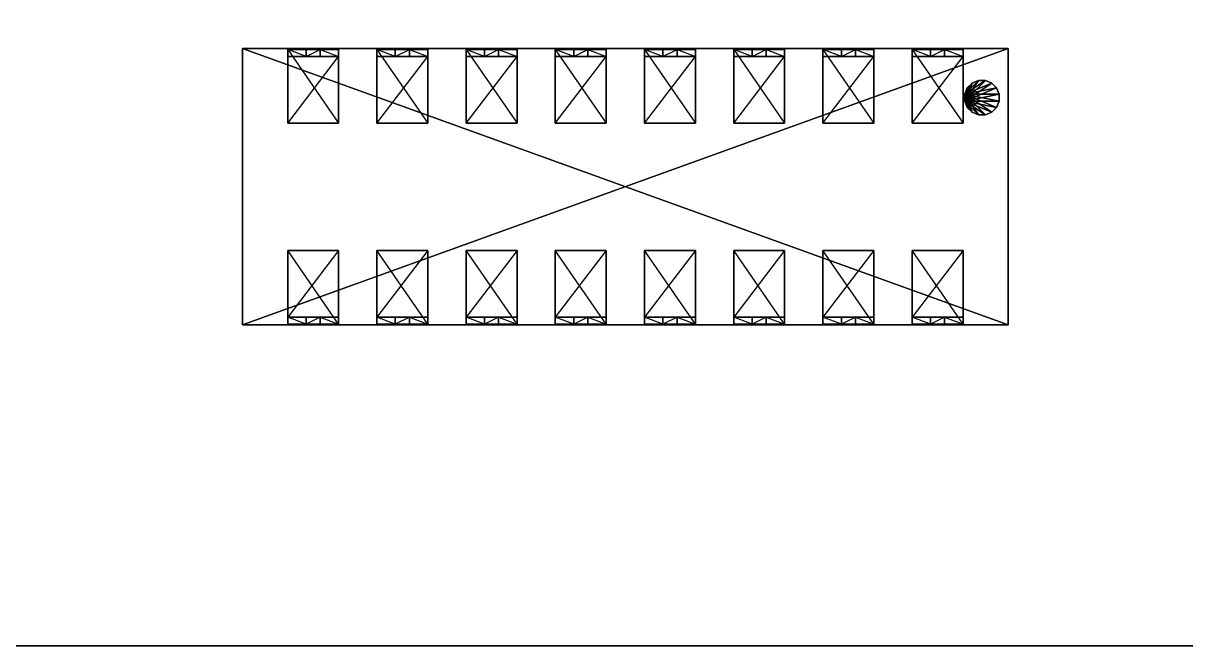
# Model space of a CAD drawing. Header units: millimetres. Extents: x 71 to 249, y 13 to 134.
# Drawn here: x 178.26 to 211.35, y 28.58 to 46.31 of the extents above; entities that cross this region are included whole.
import ezdxf

# ---------------------------------------------------------------- set-up
doc = ezdxf.new("R2010")
doc.units = ezdxf.units.MM
doc.layers.add('UB3D', color=1, linetype='Continuous')

msp = doc.modelspace()

# ---------------------------------------------------------------- linework, layer by layer
at = {"extrusion": (-4.89859e-16, -1, 0)}
msp.add_line((219.529, 28.585, 70.5), (103.529, 28.585, 70.5), dxfattribs=at)
at = {"extrusion": (0, 0, -1)}
msp.add_line((103.529, 28.585, 70.5), (219.529, 28.585, 70.5), dxfattribs=at)
at = {"layer": 'UB3D', "color": 94}
for points in [[(219.529, 116.585, 72.51), (219.529, 28.585, 72.51), (103.529, 28.585, 72.51)], [(219.529, 116.585, 72.51), (103.529, 28.585, 72.51), (103.529, 116.585, 72.51)], [(219.529, 116.585, 72.5), (103.529, 116.585, 72.5), (103.529, 28.585, 72.5)], [(219.529, 116.585, 72.5), (103.529, 28.585, 72.5), (219.529, 28.585, 72.5)], [(215.719, 116.586, 89.521), (215.719, 28.586, 89.521), (109.038, 28.586, 89.521)], [(215.719, 116.586, 89.521), (109.038, 28.586, 89.521), (109.038, 116.586, 89.521)], [(215.719, 116.586, 89.511), (109.038, 116.586, 89.511), (109.038, 28.586, 89.511)], [(215.719, 116.586, 89.511), (109.038, 28.586, 89.511), (215.719, 28.586, 89.511)], [(219.529, 28.585, 72.51), (103.529, 28.585, 72.51), (103.529, 28.585, 72.5), (219.529, 28.585, 72.5)], [(215.719, 28.586, 89.521), (109.038, 28.586, 89.521), (109.038, 28.586, 89.511), (215.719, 28.586, 89.511)]]:
    msp.add_3dface(points, dxfattribs=at)
at = {"layer": 'UB3D', "color": 27}
for points in [[(206.299, 45.595, 72.9), (184.499, 45.595, 72.9), (184.499, 45.595, 78.23), (206.299, 45.595, 78.23)], [(184.499, 45.595, 72.9), (184.499, 37.725, 72.9), (184.499, 37.725, 78.23), (184.499, 45.595, 78.23)], [(206.299, 45.595, 72.9), (184.499, 45.595, 72.9), (184.499, 37.725, 72.9)], [(206.299, 45.595, 72.9), (184.499, 37.725, 72.9), (206.299, 37.725, 72.9)], [(206.299, 37.725, 78.23), (184.499, 37.725, 78.23), (184.499, 45.595, 78.23)], [(206.299, 37.725, 78.23), (184.499, 45.595, 78.23), (206.299, 45.595, 78.23)], [(206.299, 37.725, 72.9), (206.299, 45.595, 72.9), (206.299, 45.595, 78.23), (206.299, 37.725, 78.23)], [(206.299, 45.595, 72.9), (206.299, 37.725, 72.9), (206.299, 45.595, 72.9)], [(206.299, 37.725, 78.23), (206.299, 45.595, 78.23), (206.299, 37.725, 78.23)], [(184.499, 37.725, 72.9), (206.299, 37.725, 72.9), (206.299, 37.725, 78.23), (184.499, 37.725, 78.23)]]:
    msp.add_3dface(points, dxfattribs=at)
at = {"layer": 'UB3D', "color": 254}
for points in [[(186.309, 45.565, 73.5), (187.234, 45.565, 74.115), (185.784, 45.565, 74.115)], [(187.234, 45.565, 74.115), (185.784, 45.565, 74.115), (187.234, 45.565, 75.615)], [(185.784, 45.565, 74.115), (187.234, 45.565, 75.615), (185.784, 45.565, 75.615)], [(187.234, 45.565, 75.615), (185.784, 45.565, 75.615), (187.234, 43.465, 75.615)], [(185.784, 45.565, 75.615), (187.234, 43.465, 75.615), (185.784, 43.465, 75.615)], [(186.309, 45.565, 73.5), (186.309, 45.365, 73.5), (185.784, 45.565, 74.115)], [(186.309, 45.365, 73.5), (185.784, 45.565, 74.115), (185.784, 45.365, 74.115)], [(185.784, 45.565, 74.115), (185.784, 45.365, 74.115), (185.784, 45.565, 75.615)], [(185.784, 45.365, 74.115), (185.784, 45.565, 75.615), (185.784, 45.365, 75.461)], [(185.784, 45.565, 75.615), (185.784, 45.365, 75.461), (185.784, 43.465, 75.615)], [(187.234, 43.465, 75.461), (185.784, 43.465, 75.461), (187.234, 45.365, 75.461)], [(185.784, 43.465, 75.461), (187.234, 45.365, 75.461), (185.784, 45.365, 75.461)], [(187.234, 45.365, 75.461), (185.784, 45.365, 75.461), (187.234, 45.365, 74.115)], [(185.784, 45.365, 75.461), (187.234, 45.365, 74.115), (185.784, 45.365, 74.115)], [(187.234, 45.365, 74.115), (185.784, 45.365, 74.115), (186.709, 45.365, 73.5)], [(185.784, 45.365, 74.115), (186.709, 45.365, 73.5), (186.309, 45.365, 73.5)], [(185.784, 45.365, 75.461), (185.784, 43.465, 75.615), (185.784, 43.465, 75.461)], [(186.709, 45.565, 71), (186.309, 45.565, 71), (186.709, 45.565, 73.5)], [(186.309, 45.565, 71), (186.709, 45.565, 73.5), (186.309, 45.565, 73.5)], [(186.709, 45.565, 73.5), (186.309, 45.565, 73.5), (187.234, 45.565, 74.115)], [(186.709, 45.365, 71), (186.309, 45.365, 71), (186.709, 45.565, 71)], [(186.309, 45.365, 71), (186.709, 45.565, 71), (186.309, 45.565, 71)], [(186.309, 45.565, 71), (186.309, 45.365, 71), (186.309, 45.565, 73.5)], [(186.309, 45.365, 71), (186.309, 45.565, 73.5), (186.309, 45.365, 73.5)], [(186.709, 45.365, 73.5), (186.309, 45.365, 73.5), (186.709, 45.365, 71)], [(186.309, 45.365, 73.5), (186.709, 45.365, 71), (186.309, 45.365, 71)], [(186.709, 45.365, 71), (186.709, 45.565, 71), (186.709, 45.365, 73.5)], [(186.709, 45.565, 71), (186.709, 45.365, 73.5), (186.709, 45.565, 73.5)], [(186.709, 45.365, 73.5), (186.709, 45.565, 73.5), (187.234, 45.365, 74.115)], [(186.709, 45.565, 73.5), (187.234, 45.365, 74.115), (187.234, 45.565, 74.115)], [(187.234, 45.365, 74.115), (187.234, 45.565, 74.115), (187.234, 45.365, 75.461)], [(187.234, 45.565, 74.115), (187.234, 45.365, 75.461), (187.234, 45.565, 75.615)], [(187.234, 45.365, 75.461), (187.234, 45.565, 75.615), (187.234, 43.465, 75.461)], [(187.234, 45.565, 75.615), (187.234, 43.465, 75.461), (187.234, 43.465, 75.615)], [(188.849, 45.565, 73.5), (189.774, 45.565, 74.115), (188.324, 45.565, 74.115)], [(189.774, 45.565, 74.115), (188.324, 45.565, 74.115), (189.774, 45.565, 75.615)], [(188.324, 45.565, 74.115), (189.774, 45.565, 75.615), (188.324, 45.565, 75.615)], [(189.774, 45.565, 75.615), (188.324, 45.565, 75.615), (189.774, 43.465, 75.615)], [(188.324, 45.565, 75.615), (189.774, 43.465, 75.615), (188.324, 43.465, 75.615)], [(188.849, 45.565, 73.5), (188.849, 45.365, 73.5), (188.324, 45.565, 74.115)], [(188.849, 45.365, 73.5), (188.324, 45.565, 74.115), (188.324, 45.365, 74.115)], [(188.324, 45.565, 74.115), (188.324, 45.365, 74.115), (188.324, 45.565, 75.615)], [(188.324, 45.365, 74.115), (188.324, 45.565, 75.615), (188.324, 45.365, 75.461)], [(188.324, 45.565, 75.615), (188.324, 45.365, 75.461), (188.324, 43.465, 75.615)], [(189.774, 43.465, 75.461), (188.324, 43.465, 75.461), (189.774, 45.365, 75.461)], [(188.324, 43.465, 75.461), (189.774, 45.365, 75.461), (188.324, 45.365, 75.461)], [(189.774, 45.365, 75.461), (188.324, 45.365, 75.461), (189.774, 45.365, 74.115)], [(188.324, 45.365, 75.461), (189.774, 45.365, 74.115), (188.324, 45.365, 74.115)], [(189.774, 45.365, 74.115), (188.324, 45.365, 74.115), (189.249, 45.365, 73.5)], [(188.324, 45.365, 74.115), (189.249, 45.365, 73.5), (188.849, 45.365, 73.5)], [(188.324, 45.365, 75.461), (188.324, 43.465, 75.615), (188.324, 43.465, 75.461)], [(189.249, 45.565, 71), (188.849, 45.565, 71), (189.249, 45.565, 73.5)], [(188.849, 45.565, 71), (189.249, 45.565, 73.5), (188.849, 45.565, 73.5)], [(189.249, 45.565, 73.5), (188.849, 45.565, 73.5), (189.774, 45.565, 74.115)], [(189.249, 45.365, 71), (188.849, 45.365, 71), (189.249, 45.565, 71)], [(188.849, 45.365, 71), (189.249, 45.565, 71), (188.849, 45.565, 71)], [(188.849, 45.565, 71), (188.849, 45.365, 71), (188.849, 45.565, 73.5)], [(188.849, 45.365, 71), (188.849, 45.565, 73.5), (188.849, 45.365, 73.5)], [(189.249, 45.365, 73.5), (188.849, 45.365, 73.5), (189.249, 45.365, 71)], [(188.849, 45.365, 73.5), (189.249, 45.365, 71), (188.849, 45.365, 71)], [(189.249, 45.365, 71), (189.249, 45.565, 71), (189.249, 45.365, 73.5)], [(189.249, 45.565, 71), (189.249, 45.365, 73.5), (189.249, 45.565, 73.5)], [(189.249, 45.365, 73.5), (189.249, 45.565, 73.5), (189.774, 45.365, 74.115)], [(189.249, 45.565, 73.5), (189.774, 45.365, 74.115), (189.774, 45.565, 74.115)], [(189.774, 45.365, 74.115), (189.774, 45.565, 74.115), (189.774, 45.365, 75.461)], [(189.774, 45.565, 74.115), (189.774, 45.365, 75.461), (189.774, 45.565, 75.615)], [(189.774, 45.365, 75.461), (189.774, 45.565, 75.615), (189.774, 43.465, 75.461)], [(189.774, 45.565, 75.615), (189.774, 43.465, 75.461), (189.774, 43.465, 75.615)], [(191.389, 45.565, 73.5), (192.314, 45.565, 74.115), (190.864, 45.565, 74.115)], [(192.314, 45.565, 74.115), (190.864, 45.565, 74.115), (192.314, 45.565, 75.615)], [(190.864, 45.565, 74.115), (192.314, 45.565, 75.615), (190.864, 45.565, 75.615)], [(192.314, 45.565, 75.615), (190.864, 45.565, 75.615), (192.314, 43.465, 75.615)], [(190.864, 45.565, 75.615), (192.314, 43.465, 75.615), (190.864, 43.465, 75.615)], [(191.389, 45.565, 73.5), (191.389, 45.365, 73.5), (190.864, 45.565, 74.115)], [(191.389, 45.365, 73.5), (190.864, 45.565, 74.115), (190.864, 45.365, 74.115)], [(190.864, 45.565, 74.115), (190.864, 45.365, 74.115), (190.864, 45.565, 75.615)], [(190.864, 45.365, 74.115), (190.864, 45.565, 75.615), (190.864, 45.365, 75.461)], [(190.864, 45.565, 75.615), (190.864, 45.365, 75.461), (190.864, 43.465, 75.615)], [(192.314, 43.465, 75.461), (190.864, 43.465, 75.461), (192.314, 45.365, 75.461)], [(190.864, 43.465, 75.461), (192.314, 45.365, 75.461), (190.864, 45.365, 75.461)], [(192.314, 45.365, 75.461), (190.864, 45.365, 75.461), (192.314, 45.365, 74.115)], [(190.864, 45.365, 75.461), (192.314, 45.365, 74.115), (190.864, 45.365, 74.115)], [(192.314, 45.365, 74.115), (190.864, 45.365, 74.115), (191.789, 45.365, 73.5)], [(190.864, 45.365, 74.115), (191.789, 45.365, 73.5), (191.389, 45.365, 73.5)], [(190.864, 45.365, 75.461), (190.864, 43.465, 75.615), (190.864, 43.465, 75.461)], [(191.789, 45.565, 71), (191.389, 45.565, 71), (191.789, 45.565, 73.5)], [(191.389, 45.565, 71), (191.789, 45.565, 73.5), (191.389, 45.565, 73.5)], [(191.789, 45.565, 73.5), (191.389, 45.565, 73.5), (192.314, 45.565, 74.115)], [(191.789, 45.365, 71), (191.389, 45.365, 71), (191.789, 45.565, 71)], [(191.389, 45.365, 71), (191.789, 45.565, 71), (191.389, 45.565, 71)], [(191.389, 45.565, 71), (191.389, 45.365, 71), (191.389, 45.565, 73.5)], [(191.389, 45.365, 71), (191.389, 45.565, 73.5), (191.389, 45.365, 73.5)], [(191.789, 45.365, 73.5), (191.389, 45.365, 73.5), (191.789, 45.365, 71)], [(191.389, 45.365, 73.5), (191.789, 45.365, 71), (191.389, 45.365, 71)], [(191.789, 45.365, 71), (191.789, 45.565, 71), (191.789, 45.365, 73.5)], [(191.789, 45.565, 71), (191.789, 45.365, 73.5), (191.789, 45.565, 73.5)], [(191.789, 45.365, 73.5), (191.789, 45.565, 73.5), (192.314, 45.365, 74.115)], [(191.789, 45.565, 73.5), (192.314, 45.365, 74.115), (192.314, 45.565, 74.115)], [(192.314, 45.365, 74.115), (192.314, 45.565, 74.115), (192.314, 45.365, 75.461)], [(192.314, 45.565, 74.115), (192.314, 45.365, 75.461), (192.314, 45.565, 75.615)], [(192.314, 45.365, 75.461), (192.314, 45.565, 75.615), (192.314, 43.465, 75.461)], [(192.314, 45.565, 75.615), (192.314, 43.465, 75.461), (192.314, 43.465, 75.615)], [(193.929, 45.565, 73.5), (194.854, 45.565, 74.115), (193.404, 45.565, 74.115)], [(194.854, 45.565, 74.115), (193.404, 45.565, 74.115), (194.854, 45.565, 75.615)], [(193.404, 45.565, 74.115), (194.854, 45.565, 75.615), (193.404, 45.565, 75.615)], [(194.854, 45.565, 75.615), (193.404, 45.565, 75.615), (194.854, 43.465, 75.615)], [(193.404, 45.565, 75.615), (194.854, 43.465, 75.615), (193.404, 43.465, 75.615)], [(193.929, 45.565, 73.5), (193.929, 45.365, 73.5), (193.404, 45.565, 74.115)], [(193.929, 45.365, 73.5), (193.404, 45.565, 74.115), (193.404, 45.365, 74.115)], [(193.404, 45.565, 74.115), (193.404, 45.365, 74.115), (193.404, 45.565, 75.615)], [(193.404, 45.365, 74.115), (193.404, 45.565, 75.615), (193.404, 45.365, 75.461)], [(193.404, 45.565, 75.615), (193.404, 45.365, 75.461), (193.404, 43.465, 75.615)], [(194.854, 43.465, 75.461), (193.404, 43.465, 75.461), (194.854, 45.365, 75.461)], [(193.404, 43.465, 75.461), (194.854, 45.365, 75.461), (193.404, 45.365, 75.461)], [(194.854, 45.365, 75.461), (193.404, 45.365, 75.461), (194.854, 45.365, 74.115)], [(193.404, 45.365, 75.461), (194.854, 45.365, 74.115), (193.404, 45.365, 74.115)], [(194.854, 45.365, 74.115), (193.404, 45.365, 74.115), (194.329, 45.365, 73.5)], [(193.404, 45.365, 74.115), (194.329, 45.365, 73.5), (193.929, 45.365, 73.5)], [(193.404, 45.365, 75.461), (193.404, 43.465, 75.615), (193.404, 43.465, 75.461)], [(194.329, 45.565, 71), (193.929, 45.565, 71), (194.329, 45.565, 73.5)], [(193.929, 45.565, 71), (194.329, 45.565, 73.5), (193.929, 45.565, 73.5)], [(194.329, 45.565, 73.5), (193.929, 45.565, 73.5), (194.854, 45.565, 74.115)], [(194.329, 45.365, 71), (193.929, 45.365, 71), (194.329, 45.565, 71)], [(193.929, 45.365, 71), (194.329, 45.565, 71), (193.929, 45.565, 71)], [(193.929, 45.565, 71), (193.929, 45.365, 71), (193.929, 45.565, 73.5)], [(193.929, 45.365, 71), (193.929, 45.565, 73.5), (193.929, 45.365, 73.5)], [(194.329, 45.365, 73.5), (193.929, 45.365, 73.5), (194.329, 45.365, 71)], [(193.929, 45.365, 73.5), (194.329, 45.365, 71), (193.929, 45.365, 71)], [(194.329, 45.365, 71), (194.329, 45.565, 71), (194.329, 45.365, 73.5)], [(194.329, 45.565, 71), (194.329, 45.365, 73.5), (194.329, 45.565, 73.5)], [(194.329, 45.365, 73.5), (194.329, 45.565, 73.5), (194.854, 45.365, 74.115)], [(194.329, 45.565, 73.5), (194.854, 45.365, 74.115), (194.854, 45.565, 74.115)], [(194.854, 45.365, 74.115), (194.854, 45.565, 74.115), (194.854, 45.365, 75.461)], [(194.854, 45.565, 74.115), (194.854, 45.365, 75.461), (194.854, 45.565, 75.615)], [(194.854, 45.365, 75.461), (194.854, 45.565, 75.615), (194.854, 43.465, 75.461)], [(194.854, 45.565, 75.615), (194.854, 43.465, 75.461), (194.854, 43.465, 75.615)], [(196.469, 45.565, 73.5), (197.394, 45.565, 74.115), (195.944, 45.565, 74.115)], [(197.394, 45.565, 74.115), (195.944, 45.565, 74.115), (197.394, 45.565, 75.615)], [(195.944, 45.565, 74.115), (197.394, 45.565, 75.615), (195.944, 45.565, 75.615)], [(197.394, 45.565, 75.615), (195.944, 45.565, 75.615), (197.394, 43.465, 75.615)], [(195.944, 45.565, 75.615), (197.394, 43.465, 75.615), (195.944, 43.465, 75.615)], [(196.469, 45.565, 73.5), (196.469, 45.365, 73.5), (195.944, 45.565, 74.115)], [(196.469, 45.365, 73.5), (195.944, 45.565, 74.115), (195.944, 45.365, 74.115)], [(195.944, 45.565, 74.115), (195.944, 45.365, 74.115), (195.944, 45.565, 75.615)], [(195.944, 45.365, 74.115), (195.944, 45.565, 75.615), (195.944, 45.365, 75.461)], [(195.944, 45.565, 75.615), (195.944, 45.365, 75.461), (195.944, 43.465, 75.615)], [(197.394, 43.465, 75.461), (195.944, 43.465, 75.461), (197.394, 45.365, 75.461)], [(195.944, 43.465, 75.461), (197.394, 45.365, 75.461), (195.944, 45.365, 75.461)], [(197.394, 45.365, 75.461), (195.944, 45.365, 75.461), (197.394, 45.365, 74.115)], [(195.944, 45.365, 75.461), (197.394, 45.365, 74.115), (195.944, 45.365, 74.115)], [(197.394, 45.365, 74.115), (195.944, 45.365, 74.115), (196.869, 45.365, 73.5)], [(195.944, 45.365, 74.115), (196.869, 45.365, 73.5), (196.469, 45.365, 73.5)], [(195.944, 45.365, 75.461), (195.944, 43.465, 75.615), (195.944, 43.465, 75.461)], [(196.869, 45.565, 71), (196.469, 45.565, 71), (196.869, 45.565, 73.5)], [(196.469, 45.565, 71), (196.869, 45.565, 73.5), (196.469, 45.565, 73.5)], [(196.869, 45.565, 73.5), (196.469, 45.565, 73.5), (197.394, 45.565, 74.115)], [(196.869, 45.365, 71), (196.469, 45.365, 71), (196.869, 45.565, 71)], [(196.469, 45.365, 71), (196.869, 45.565, 71), (196.469, 45.565, 71)], [(196.469, 45.565, 71), (196.469, 45.365, 71), (196.469, 45.565, 73.5)], [(196.469, 45.365, 71), (196.469, 45.565, 73.5), (196.469, 45.365, 73.5)], [(196.869, 45.365, 73.5), (196.469, 45.365, 73.5), (196.869, 45.365, 71)], [(196.469, 45.365, 73.5), (196.869, 45.365, 71), (196.469, 45.365, 71)], [(196.869, 45.365, 71), (196.869, 45.565, 71), (196.869, 45.365, 73.5)], [(196.869, 45.565, 71), (196.869, 45.365, 73.5), (196.869, 45.565, 73.5)], [(196.869, 45.365, 73.5), (196.869, 45.565, 73.5), (197.394, 45.365, 74.115)], [(196.869, 45.565, 73.5), (197.394, 45.365, 74.115), (197.394, 45.565, 74.115)], [(197.394, 45.365, 74.115), (197.394, 45.565, 74.115), (197.394, 45.365, 75.461)], [(197.394, 45.565, 74.115), (197.394, 45.365, 75.461), (197.394, 45.565, 75.615)], [(197.394, 45.365, 75.461), (197.394, 45.565, 75.615), (197.394, 43.465, 75.461)], [(197.394, 45.565, 75.615), (197.394, 43.465, 75.461), (197.394, 43.465, 75.615)], [(199.009, 45.565, 73.5), (199.934, 45.565, 74.115), (198.484, 45.565, 74.115)], [(199.934, 45.565, 74.115), (198.484, 45.565, 74.115), (199.934, 45.565, 75.615)], [(198.484, 45.565, 74.115), (199.934, 45.565, 75.615), (198.484, 45.565, 75.615)], [(199.934, 45.565, 75.615), (198.484, 45.565, 75.615), (199.934, 43.465, 75.615)], [(198.484, 45.565, 75.615), (199.934, 43.465, 75.615), (198.484, 43.465, 75.615)], [(199.009, 45.565, 73.5), (199.009, 45.365, 73.5), (198.484, 45.565, 74.115)], [(199.009, 45.365, 73.5), (198.484, 45.565, 74.115), (198.484, 45.365, 74.115)], [(198.484, 45.565, 74.115), (198.484, 45.365, 74.115), (198.484, 45.565, 75.615)], [(198.484, 45.365, 74.115), (198.484, 45.565, 75.615), (198.484, 45.365, 75.461)], [(198.484, 45.565, 75.615), (198.484, 45.365, 75.461), (198.484, 43.465, 75.615)], [(199.934, 43.465, 75.461), (198.484, 43.465, 75.461), (199.934, 45.365, 75.461)], [(198.484, 43.465, 75.461), (199.934, 45.365, 75.461), (198.484, 45.365, 75.461)], [(199.934, 45.365, 75.461), (198.484, 45.365, 75.461), (199.934, 45.365, 74.115)], [(198.484, 45.365, 75.461), (199.934, 45.365, 74.115), (198.484, 45.365, 74.115)], [(199.934, 45.365, 74.115), (198.484, 45.365, 74.115), (199.409, 45.365, 73.5)], [(198.484, 45.365, 74.115), (199.409, 45.365, 73.5), (199.009, 45.365, 73.5)], [(198.484, 45.365, 75.461), (198.484, 43.465, 75.615), (198.484, 43.465, 75.461)], [(199.409, 45.565, 71), (199.009, 45.565, 71), (199.409, 45.565, 73.5)], [(199.009, 45.565, 71), (199.409, 45.565, 73.5), (199.009, 45.565, 73.5)], [(199.409, 45.565, 73.5), (199.009, 45.565, 73.5), (199.934, 45.565, 74.115)], [(199.409, 45.365, 71), (199.009, 45.365, 71), (199.409, 45.565, 71)], [(199.009, 45.365, 71), (199.409, 45.565, 71), (199.009, 45.565, 71)], [(199.009, 45.565, 71), (199.009, 45.365, 71), (199.009, 45.565, 73.5)], [(199.009, 45.365, 71), (199.009, 45.565, 73.5), (199.009, 45.365, 73.5)], [(199.409, 45.365, 73.5), (199.009, 45.365, 73.5), (199.409, 45.365, 71)], [(199.009, 45.365, 73.5), (199.409, 45.365, 71), (199.009, 45.365, 71)], [(199.409, 45.365, 71), (199.409, 45.565, 71), (199.409, 45.365, 73.5)], [(199.409, 45.565, 71), (199.409, 45.365, 73.5), (199.409, 45.565, 73.5)], [(199.409, 45.365, 73.5), (199.409, 45.565, 73.5), (199.934, 45.365, 74.115)], [(199.409, 45.565, 73.5), (199.934, 45.365, 74.115), (199.934, 45.565, 74.115)], [(199.934, 45.365, 74.115), (199.934, 45.565, 74.115), (199.934, 45.365, 75.461)], [(199.934, 45.565, 74.115), (199.934, 45.365, 75.461), (199.934, 45.565, 75.615)], [(199.934, 45.365, 75.461), (199.934, 45.565, 75.615), (199.934, 43.465, 75.461)], [(199.934, 45.565, 75.615), (199.934, 43.465, 75.461), (199.934, 43.465, 75.615)], [(201.549, 45.565, 73.5), (202.474, 45.565, 74.115), (201.024, 45.565, 74.115)], [(202.474, 45.565, 74.115), (201.024, 45.565, 74.115), (202.474, 45.565, 75.615)], [(201.024, 45.565, 74.115), (202.474, 45.565, 75.615), (201.024, 45.565, 75.615)], [(202.474, 45.565, 75.615), (201.024, 45.565, 75.615), (202.474, 43.465, 75.615)], [(201.024, 45.565, 75.615), (202.474, 43.465, 75.615), (201.024, 43.465, 75.615)], [(201.549, 45.565, 73.5), (201.549, 45.365, 73.5), (201.024, 45.565, 74.115)], [(201.549, 45.365, 73.5), (201.024, 45.565, 74.115), (201.024, 45.365, 74.115)], [(201.024, 45.565, 74.115), (201.024, 45.365, 74.115), (201.024, 45.565, 75.615)], [(201.024, 45.365, 74.115), (201.024, 45.565, 75.615), (201.024, 45.365, 75.461)], [(201.024, 45.565, 75.615), (201.024, 45.365, 75.461), (201.024, 43.465, 75.615)], [(202.474, 43.465, 75.461), (201.024, 43.465, 75.461), (202.474, 45.365, 75.461)], [(201.024, 43.465, 75.461), (202.474, 45.365, 75.461), (201.024, 45.365, 75.461)], [(202.474, 45.365, 75.461), (201.024, 45.365, 75.461), (202.474, 45.365, 74.115)], [(201.024, 45.365, 75.461), (202.474, 45.365, 74.115), (201.024, 45.365, 74.115)], [(202.474, 45.365, 74.115), (201.024, 45.365, 74.115), (201.949, 45.365, 73.5)], [(201.024, 45.365, 74.115), (201.949, 45.365, 73.5), (201.549, 45.365, 73.5)], [(201.024, 45.365, 75.461), (201.024, 43.465, 75.615), (201.024, 43.465, 75.461)], [(201.949, 45.565, 71), (201.549, 45.565, 71), (201.949, 45.565, 73.5)], [(201.549, 45.565, 71), (201.949, 45.565, 73.5), (201.549, 45.565, 73.5)], [(201.949, 45.565, 73.5), (201.549, 45.565, 73.5), (202.474, 45.565, 74.115)], [(201.949, 45.365, 71), (201.549, 45.365, 71), (201.949, 45.565, 71)], [(201.549, 45.365, 71), (201.949, 45.565, 71), (201.549, 45.565, 71)], [(201.549, 45.565, 71), (201.549, 45.365, 71), (201.549, 45.565, 73.5)], [(201.549, 45.365, 71), (201.549, 45.565, 73.5), (201.549, 45.365, 73.5)], [(201.949, 45.365, 73.5), (201.549, 45.365, 73.5), (201.949, 45.365, 71)], [(201.549, 45.365, 73.5), (201.949, 45.365, 71), (201.549, 45.365, 71)], [(201.949, 45.365, 71), (201.949, 45.565, 71), (201.949, 45.365, 73.5)], [(201.949, 45.565, 71), (201.949, 45.365, 73.5), (201.949, 45.565, 73.5)], [(201.949, 45.365, 73.5), (201.949, 45.565, 73.5), (202.474, 45.365, 74.115)], [(201.949, 45.565, 73.5), (202.474, 45.365, 74.115), (202.474, 45.565, 74.115)], [(202.474, 45.365, 74.115), (202.474, 45.565, 74.115), (202.474, 45.365, 75.461)], [(202.474, 45.565, 74.115), (202.474, 45.365, 75.461), (202.474, 45.565, 75.615)], [(202.474, 45.365, 75.461), (202.474, 45.565, 75.615), (202.474, 43.465, 75.461)], [(202.474, 45.565, 75.615), (202.474, 43.465, 75.461), (202.474, 43.465, 75.615)], [(204.089, 45.565, 73.5), (205.014, 45.565, 74.115), (203.564, 45.565, 74.115)], [(205.014, 45.565, 74.115), (203.564, 45.565, 74.115), (205.014, 45.565, 75.615)], [(203.564, 45.565, 74.115), (205.014, 45.565, 75.615), (203.564, 45.565, 75.615)], [(205.014, 45.565, 75.615), (203.564, 45.565, 75.615), (205.014, 43.465, 75.615)], [(203.564, 45.565, 75.615), (205.014, 43.465, 75.615), (203.564, 43.465, 75.615)], [(204.089, 45.565, 73.5), (204.089, 45.365, 73.5), (203.564, 45.565, 74.115)], [(204.089, 45.365, 73.5), (203.564, 45.565, 74.115), (203.564, 45.365, 74.115)], [(203.564, 45.565, 74.115), (203.564, 45.365, 74.115), (203.564, 45.565, 75.615)], [(203.564, 45.365, 74.115), (203.564, 45.565, 75.615), (203.564, 45.365, 75.461)], [(203.564, 45.565, 75.615), (203.564, 45.365, 75.461), (203.564, 43.465, 75.615)], [(205.014, 43.465, 75.461), (203.564, 43.465, 75.461), (205.014, 45.365, 75.461)], [(203.564, 43.465, 75.461), (205.014, 45.365, 75.461), (203.564, 45.365, 75.461)], [(205.014, 45.365, 75.461), (203.564, 45.365, 75.461), (205.014, 45.365, 74.115)], [(203.564, 45.365, 75.461), (205.014, 45.365, 74.115), (203.564, 45.365, 74.115)], [(205.014, 45.365, 74.115), (203.564, 45.365, 74.115), (204.489, 45.365, 73.5)], [(203.564, 45.365, 74.115), (204.489, 45.365, 73.5), (204.089, 45.365, 73.5)], [(203.564, 45.365, 75.461), (203.564, 43.465, 75.615), (203.564, 43.465, 75.461)], [(204.489, 45.565, 71), (204.089, 45.565, 71), (204.489, 45.565, 73.5)], [(204.089, 45.565, 71), (204.489, 45.565, 73.5), (204.089, 45.565, 73.5)], [(204.489, 45.565, 73.5), (204.089, 45.565, 73.5), (205.014, 45.565, 74.115)], [(204.489, 45.365, 71), (204.089, 45.365, 71), (204.489, 45.565, 71)], [(204.089, 45.365, 71), (204.489, 45.565, 71), (204.089, 45.565, 71)], [(204.089, 45.565, 71), (204.089, 45.365, 71), (204.089, 45.565, 73.5)], [(204.089, 45.365, 71), (204.089, 45.565, 73.5), (204.089, 45.365, 73.5)], [(204.489, 45.365, 73.5), (204.089, 45.365, 73.5), (204.489, 45.365, 71)], [(204.089, 45.365, 73.5), (204.489, 45.365, 71), (204.089, 45.365, 71)], [(204.489, 45.365, 71), (204.489, 45.565, 71), (204.489, 45.365, 73.5)], [(204.489, 45.565, 71), (204.489, 45.365, 73.5), (204.489, 45.565, 73.5)], [(204.489, 45.365, 73.5), (204.489, 45.565, 73.5), (205.014, 45.365, 74.115)], [(204.489, 45.565, 73.5), (205.014, 45.365, 74.115), (205.014, 45.565, 74.115)], [(205.014, 45.365, 74.115), (205.014, 45.565, 74.115), (205.014, 45.365, 75.461)], [(205.014, 45.565, 74.115), (205.014, 45.365, 75.461), (205.014, 45.565, 75.615)], [(205.014, 45.365, 75.461), (205.014, 45.565, 75.615), (205.014, 43.465, 75.461)], [(205.014, 45.565, 75.615), (205.014, 43.465, 75.461), (205.014, 43.465, 75.615)], [(187.234, 43.465, 75.615), (185.784, 43.465, 75.615), (187.234, 43.465, 75.461)], [(185.784, 43.465, 75.615), (187.234, 43.465, 75.461), (185.784, 43.465, 75.461)], [(189.774, 43.465, 75.615), (188.324, 43.465, 75.615), (189.774, 43.465, 75.461)], [(188.324, 43.465, 75.615), (189.774, 43.465, 75.461), (188.324, 43.465, 75.461)], [(192.314, 43.465, 75.615), (190.864, 43.465, 75.615), (192.314, 43.465, 75.461)], [(190.864, 43.465, 75.615), (192.314, 43.465, 75.461), (190.864, 43.465, 75.461)], [(194.854, 43.465, 75.615), (193.404, 43.465, 75.615), (194.854, 43.465, 75.461)], [(193.404, 43.465, 75.615), (194.854, 43.465, 75.461), (193.404, 43.465, 75.461)], [(197.394, 43.465, 75.615), (195.944, 43.465, 75.615), (197.394, 43.465, 75.461)], [(195.944, 43.465, 75.615), (197.394, 43.465, 75.461), (195.944, 43.465, 75.461)], [(199.934, 43.465, 75.615), (198.484, 43.465, 75.615), (199.934, 43.465, 75.461)], [(198.484, 43.465, 75.615), (199.934, 43.465, 75.461), (198.484, 43.465, 75.461)], [(202.474, 43.465, 75.615), (201.024, 43.465, 75.615), (202.474, 43.465, 75.461)], [(201.024, 43.465, 75.615), (202.474, 43.465, 75.461), (201.024, 43.465, 75.461)], [(205.014, 43.465, 75.615), (203.564, 43.465, 75.615), (205.014, 43.465, 75.461)], [(203.564, 43.465, 75.615), (205.014, 43.465, 75.461), (203.564, 43.465, 75.461)], [(185.784, 37.745, 75.615), (187.234, 37.745, 75.615), (185.784, 39.845, 75.615)], [(187.234, 37.745, 75.615), (185.784, 39.845, 75.615), (187.234, 39.845, 75.615)], [(185.784, 39.845, 75.615), (187.234, 39.845, 75.615), (185.784, 39.845, 75.461)], [(187.234, 39.845, 75.615), (185.784, 39.845, 75.461), (187.234, 39.845, 75.461)], [(185.784, 39.845, 75.461), (187.234, 39.845, 75.461), (185.784, 37.945, 75.461)], [(187.234, 39.845, 75.461), (185.784, 37.945, 75.461), (187.234, 37.945, 75.461)], [(185.784, 37.945, 75.461), (185.784, 37.745, 75.615), (185.784, 39.845, 75.461)], [(185.784, 37.745, 75.615), (185.784, 39.845, 75.461), (185.784, 39.845, 75.615)], [(187.234, 37.745, 75.615), (187.234, 37.945, 75.461), (187.234, 39.845, 75.615)], [(187.234, 37.945, 75.461), (187.234, 39.845, 75.615), (187.234, 39.845, 75.461)], [(188.324, 37.745, 75.615), (189.774, 37.745, 75.615), (188.324, 39.845, 75.615)], [(189.774, 37.745, 75.615), (188.324, 39.845, 75.615), (189.774, 39.845, 75.615)], [(188.324, 39.845, 75.615), (189.774, 39.845, 75.615), (188.324, 39.845, 75.461)], [(189.774, 39.845, 75.615), (188.324, 39.845, 75.461), (189.774, 39.845, 75.461)], [(188.324, 39.845, 75.461), (189.774, 39.845, 75.461), (188.324, 37.945, 75.461)], [(189.774, 39.845, 75.461), (188.324, 37.945, 75.461), (189.774, 37.945, 75.461)], [(188.324, 37.945, 75.461), (188.324, 37.745, 75.615), (188.324, 39.845, 75.461)], [(188.324, 37.745, 75.615), (188.324, 39.845, 75.461), (188.324, 39.845, 75.615)], [(189.774, 37.745, 75.615), (189.774, 37.945, 75.461), (189.774, 39.845, 75.615)], [(189.774, 37.945, 75.461), (189.774, 39.845, 75.615), (189.774, 39.845, 75.461)], [(190.864, 37.745, 75.615), (192.314, 37.745, 75.615), (190.864, 39.845, 75.615)], [(192.314, 37.745, 75.615), (190.864, 39.845, 75.615), (192.314, 39.845, 75.615)], [(190.864, 39.845, 75.615), (192.314, 39.845, 75.615), (190.864, 39.845, 75.461)], [(192.314, 39.845, 75.615), (190.864, 39.845, 75.461), (192.314, 39.845, 75.461)], [(190.864, 39.845, 75.461), (192.314, 39.845, 75.461), (190.864, 37.945, 75.461)], [(192.314, 39.845, 75.461), (190.864, 37.945, 75.461), (192.314, 37.945, 75.461)], [(190.864, 37.945, 75.461), (190.864, 37.745, 75.615), (190.864, 39.845, 75.461)], [(190.864, 37.745, 75.615), (190.864, 39.845, 75.461), (190.864, 39.845, 75.615)], [(192.314, 37.745, 75.615), (192.314, 37.945, 75.461), (192.314, 39.845, 75.615)], [(192.314, 37.945, 75.461), (192.314, 39.845, 75.615), (192.314, 39.845, 75.461)], [(193.404, 37.745, 75.615), (194.854, 37.745, 75.615), (193.404, 39.845, 75.615)], [(194.854, 37.745, 75.615), (193.404, 39.845, 75.615), (194.854, 39.845, 75.615)], [(193.404, 39.845, 75.615), (194.854, 39.845, 75.615), (193.404, 39.845, 75.461)], [(194.854, 39.845, 75.615), (193.404, 39.845, 75.461), (194.854, 39.845, 75.461)], [(193.404, 39.845, 75.461), (194.854, 39.845, 75.461), (193.404, 37.945, 75.461)], [(194.854, 39.845, 75.461), (193.404, 37.945, 75.461), (194.854, 37.945, 75.461)], [(193.404, 37.945, 75.461), (193.404, 37.745, 75.615), (193.404, 39.845, 75.461)], [(193.404, 37.745, 75.615), (193.404, 39.845, 75.461), (193.404, 39.845, 75.615)], [(194.854, 37.745, 75.615), (194.854, 37.945, 75.461), (194.854, 39.845, 75.615)], [(194.854, 37.945, 75.461), (194.854, 39.845, 75.615), (194.854, 39.845, 75.461)], [(195.944, 37.745, 75.615), (197.394, 37.745, 75.615), (195.944, 39.845, 75.615)], [(197.394, 37.745, 75.615), (195.944, 39.845, 75.615), (197.394, 39.845, 75.615)], [(195.944, 39.845, 75.615), (197.394, 39.845, 75.615), (195.944, 39.845, 75.461)], [(197.394, 39.845, 75.615), (195.944, 39.845, 75.461), (197.394, 39.845, 75.461)], [(195.944, 39.845, 75.461), (197.394, 39.845, 75.461), (195.944, 37.945, 75.461)], [(197.394, 39.845, 75.461), (195.944, 37.945, 75.461), (197.394, 37.945, 75.461)], [(195.944, 37.945, 75.461), (195.944, 37.745, 75.615), (195.944, 39.845, 75.461)], [(195.944, 37.745, 75.615), (195.944, 39.845, 75.461), (195.944, 39.845, 75.615)], [(197.394, 37.745, 75.615), (197.394, 37.945, 75.461), (197.394, 39.845, 75.615)], [(197.394, 37.945, 75.461), (197.394, 39.845, 75.615), (197.394, 39.845, 75.461)], [(198.484, 37.745, 75.615), (199.934, 37.745, 75.615), (198.484, 39.845, 75.615)], [(199.934, 37.745, 75.615), (198.484, 39.845, 75.615), (199.934, 39.845, 75.615)], [(198.484, 39.845, 75.615), (199.934, 39.845, 75.615), (198.484, 39.845, 75.461)], [(199.934, 39.845, 75.615), (198.484, 39.845, 75.461), (199.934, 39.845, 75.461)], [(198.484, 39.845, 75.461), (199.934, 39.845, 75.461), (198.484, 37.945, 75.461)], [(199.934, 39.845, 75.461), (198.484, 37.945, 75.461), (199.934, 37.945, 75.461)], [(198.484, 37.945, 75.461), (198.484, 37.745, 75.615), (198.484, 39.845, 75.461)], [(198.484, 37.745, 75.615), (198.484, 39.845, 75.461), (198.484, 39.845, 75.615)], [(199.934, 37.745, 75.615), (199.934, 37.945, 75.461), (199.934, 39.845, 75.615)], [(199.934, 37.945, 75.461), (199.934, 39.845, 75.615), (199.934, 39.845, 75.461)], [(201.024, 37.745, 75.615), (202.474, 37.745, 75.615), (201.024, 39.845, 75.615)], [(202.474, 37.745, 75.615), (201.024, 39.845, 75.615), (202.474, 39.845, 75.615)], [(201.024, 39.845, 75.615), (202.474, 39.845, 75.615), (201.024, 39.845, 75.461)], [(202.474, 39.845, 75.615), (201.024, 39.845, 75.461), (202.474, 39.845, 75.461)], [(201.024, 39.845, 75.461), (202.474, 39.845, 75.461), (201.024, 37.945, 75.461)], [(202.474, 39.845, 75.461), (201.024, 37.945, 75.461), (202.474, 37.945, 75.461)], [(201.024, 37.945, 75.461), (201.024, 37.745, 75.615), (201.024, 39.845, 75.461)], [(201.024, 37.745, 75.615), (201.024, 39.845, 75.461), (201.024, 39.845, 75.615)], [(202.474, 37.745, 75.615), (202.474, 37.945, 75.461), (202.474, 39.845, 75.615)], [(202.474, 37.945, 75.461), (202.474, 39.845, 75.615), (202.474, 39.845, 75.461)], [(203.564, 37.745, 75.615), (205.014, 37.745, 75.615), (203.564, 39.845, 75.615)], [(205.014, 37.745, 75.615), (203.564, 39.845, 75.615), (205.014, 39.845, 75.615)], [(203.564, 39.845, 75.615), (205.014, 39.845, 75.615), (203.564, 39.845, 75.461)], [(205.014, 39.845, 75.615), (203.564, 39.845, 75.461), (205.014, 39.845, 75.461)], [(203.564, 39.845, 75.461), (205.014, 39.845, 75.461), (203.564, 37.945, 75.461)], [(205.014, 39.845, 75.461), (203.564, 37.945, 75.461), (205.014, 37.945, 75.461)], [(203.564, 37.945, 75.461), (203.564, 37.745, 75.615), (203.564, 39.845, 75.461)], [(203.564, 37.745, 75.615), (203.564, 39.845, 75.461), (203.564, 39.845, 75.615)], [(205.014, 37.745, 75.615), (205.014, 37.945, 75.461), (205.014, 39.845, 75.615)], [(205.014, 37.945, 75.461), (205.014, 39.845, 75.615), (205.014, 39.845, 75.461)], [(185.784, 37.945, 75.461), (187.234, 37.945, 75.461), (185.784, 37.945, 74.115)], [(187.234, 37.945, 75.461), (185.784, 37.945, 74.115), (187.234, 37.945, 74.115)], [(185.784, 37.945, 74.115), (187.234, 37.945, 74.115), (186.309, 37.945, 73.5)], [(186.309, 37.945, 73.5), (186.309, 37.745, 73.5), (185.784, 37.945, 74.115)], [(186.309, 37.745, 73.5), (185.784, 37.945, 74.115), (185.784, 37.745, 74.115)], [(185.784, 37.945, 74.115), (185.784, 37.745, 74.115), (185.784, 37.945, 75.461)], [(185.784, 37.745, 74.115), (185.784, 37.945, 75.461), (185.784, 37.745, 75.615)], [(186.309, 37.745, 73.5), (186.709, 37.745, 73.5), (185.784, 37.745, 74.115)], [(186.709, 37.745, 73.5), (185.784, 37.745, 74.115), (187.234, 37.745, 74.115)], [(185.784, 37.745, 74.115), (187.234, 37.745, 74.115), (185.784, 37.745, 75.615)], [(187.234, 37.745, 74.115), (185.784, 37.745, 75.615), (187.234, 37.745, 75.615)], [(187.234, 37.945, 74.115), (186.309, 37.945, 73.5), (186.709, 37.945, 73.5)], [(186.309, 37.945, 73.5), (186.709, 37.945, 73.5), (186.309, 37.945, 71)], [(186.709, 37.945, 73.5), (186.309, 37.945, 71), (186.709, 37.945, 71)], [(186.309, 37.945, 71), (186.709, 37.945, 71), (186.309, 37.745, 71)], [(186.709, 37.945, 71), (186.309, 37.745, 71), (186.709, 37.745, 71)], [(186.309, 37.945, 71), (186.309, 37.745, 71), (186.309, 37.945, 73.5)], [(186.309, 37.745, 71), (186.309, 37.945, 73.5), (186.309, 37.745, 73.5)], [(186.309, 37.745, 71), (186.709, 37.745, 71), (186.309, 37.745, 73.5)], [(186.709, 37.745, 71), (186.309, 37.745, 73.5), (186.709, 37.745, 73.5)], [(186.709, 37.745, 71), (186.709, 37.945, 71), (186.709, 37.745, 73.5)], [(186.709, 37.945, 71), (186.709, 37.745, 73.5), (186.709, 37.945, 73.5)], [(186.709, 37.745, 73.5), (186.709, 37.945, 73.5), (187.234, 37.745, 74.115)], [(186.709, 37.945, 73.5), (187.234, 37.745, 74.115), (187.234, 37.945, 74.115)], [(187.234, 37.745, 74.115), (187.234, 37.945, 74.115), (187.234, 37.745, 75.615)], [(187.234, 37.945, 74.115), (187.234, 37.745, 75.615), (187.234, 37.945, 75.461)], [(188.324, 37.945, 75.461), (189.774, 37.945, 75.461), (188.324, 37.945, 74.115)], [(189.774, 37.945, 75.461), (188.324, 37.945, 74.115), (189.774, 37.945, 74.115)], [(188.324, 37.945, 74.115), (189.774, 37.945, 74.115), (188.849, 37.945, 73.5)], [(188.849, 37.945, 73.5), (188.849, 37.745, 73.5), (188.324, 37.945, 74.115)], [(188.849, 37.745, 73.5), (188.324, 37.945, 74.115), (188.324, 37.745, 74.115)], [(188.324, 37.945, 74.115), (188.324, 37.745, 74.115), (188.324, 37.945, 75.461)], [(188.324, 37.745, 74.115), (188.324, 37.945, 75.461), (188.324, 37.745, 75.615)], [(188.849, 37.745, 73.5), (189.249, 37.745, 73.5), (188.324, 37.745, 74.115)], [(189.249, 37.745, 73.5), (188.324, 37.745, 74.115), (189.774, 37.745, 74.115)], [(188.324, 37.745, 74.115), (189.774, 37.745, 74.115), (188.324, 37.745, 75.615)], [(189.774, 37.745, 74.115), (188.324, 37.745, 75.615), (189.774, 37.745, 75.615)], [(189.774, 37.945, 74.115), (188.849, 37.945, 73.5), (189.249, 37.945, 73.5)], [(188.849, 37.945, 73.5), (189.249, 37.945, 73.5), (188.849, 37.945, 71)], [(189.249, 37.945, 73.5), (188.849, 37.945, 71), (189.249, 37.945, 71)], [(188.849, 37.945, 71), (189.249, 37.945, 71), (188.849, 37.745, 71)], [(189.249, 37.945, 71), (188.849, 37.745, 71), (189.249, 37.745, 71)], [(188.849, 37.945, 71), (188.849, 37.745, 71), (188.849, 37.945, 73.5)], [(188.849, 37.745, 71), (188.849, 37.945, 73.5), (188.849, 37.745, 73.5)], [(188.849, 37.745, 71), (189.249, 37.745, 71), (188.849, 37.745, 73.5)], [(189.249, 37.745, 71), (188.849, 37.745, 73.5), (189.249, 37.745, 73.5)], [(189.249, 37.745, 71), (189.249, 37.945, 71), (189.249, 37.745, 73.5)], [(189.249, 37.945, 71), (189.249, 37.745, 73.5), (189.249, 37.945, 73.5)], [(189.249, 37.745, 73.5), (189.249, 37.945, 73.5), (189.774, 37.745, 74.115)], [(189.249, 37.945, 73.5), (189.774, 37.745, 74.115), (189.774, 37.945, 74.115)], [(189.774, 37.745, 74.115), (189.774, 37.945, 74.115), (189.774, 37.745, 75.615)], [(189.774, 37.945, 74.115), (189.774, 37.745, 75.615), (189.774, 37.945, 75.461)], [(190.864, 37.945, 75.461), (192.314, 37.945, 75.461), (190.864, 37.945, 74.115)], [(192.314, 37.945, 75.461), (190.864, 37.945, 74.115), (192.314, 37.945, 74.115)], [(190.864, 37.945, 74.115), (192.314, 37.945, 74.115), (191.389, 37.945, 73.5)], [(191.389, 37.945, 73.5), (191.389, 37.745, 73.5), (190.864, 37.945, 74.115)], [(191.389, 37.745, 73.5), (190.864, 37.945, 74.115), (190.864, 37.745, 74.115)], [(190.864, 37.945, 74.115), (190.864, 37.745, 74.115), (190.864, 37.945, 75.461)], [(190.864, 37.745, 74.115), (190.864, 37.945, 75.461), (190.864, 37.745, 75.615)], [(191.389, 37.745, 73.5), (191.789, 37.745, 73.5), (190.864, 37.745, 74.115)], [(191.789, 37.745, 73.5), (190.864, 37.745, 74.115), (192.314, 37.745, 74.115)], [(190.864, 37.745, 74.115), (192.314, 37.745, 74.115), (190.864, 37.745, 75.615)], [(192.314, 37.745, 74.115), (190.864, 37.745, 75.615), (192.314, 37.745, 75.615)], [(192.314, 37.945, 74.115), (191.389, 37.945, 73.5), (191.789, 37.945, 73.5)], [(191.389, 37.945, 73.5), (191.789, 37.945, 73.5), (191.389, 37.945, 71)], [(191.789, 37.945, 73.5), (191.389, 37.945, 71), (191.789, 37.945, 71)], [(191.389, 37.945, 71), (191.789, 37.945, 71), (191.389, 37.745, 71)], [(191.789, 37.945, 71), (191.389, 37.745, 71), (191.789, 37.745, 71)], [(191.389, 37.945, 71), (191.389, 37.745, 71), (191.389, 37.945, 73.5)], [(191.389, 37.745, 71), (191.389, 37.945, 73.5), (191.389, 37.745, 73.5)], [(191.389, 37.745, 71), (191.789, 37.745, 71), (191.389, 37.745, 73.5)], [(191.789, 37.745, 71), (191.389, 37.745, 73.5), (191.789, 37.745, 73.5)], [(191.789, 37.745, 71), (191.789, 37.945, 71), (191.789, 37.745, 73.5)], [(191.789, 37.945, 71), (191.789, 37.745, 73.5), (191.789, 37.945, 73.5)], [(191.789, 37.745, 73.5), (191.789, 37.945, 73.5), (192.314, 37.745, 74.115)], [(191.789, 37.945, 73.5), (192.314, 37.745, 74.115), (192.314, 37.945, 74.115)], [(192.314, 37.745, 74.115), (192.314, 37.945, 74.115), (192.314, 37.745, 75.615)], [(192.314, 37.945, 74.115), (192.314, 37.745, 75.615), (192.314, 37.945, 75.461)], [(193.404, 37.945, 75.461), (194.854, 37.945, 75.461), (193.404, 37.945, 74.115)], [(194.854, 37.945, 75.461), (193.404, 37.945, 74.115), (194.854, 37.945, 74.115)], [(193.404, 37.945, 74.115), (194.854, 37.945, 74.115), (193.929, 37.945, 73.5)], [(193.929, 37.945, 73.5), (193.929, 37.745, 73.5), (193.404, 37.945, 74.115)], [(193.929, 37.745, 73.5), (193.404, 37.945, 74.115), (193.404, 37.745, 74.115)], [(193.404, 37.945, 74.115), (193.404, 37.745, 74.115), (193.404, 37.945, 75.461)], [(193.404, 37.745, 74.115), (193.404, 37.945, 75.461), (193.404, 37.745, 75.615)], [(193.929, 37.745, 73.5), (194.329, 37.745, 73.5), (193.404, 37.745, 74.115)], [(194.329, 37.745, 73.5), (193.404, 37.745, 74.115), (194.854, 37.745, 74.115)], [(193.404, 37.745, 74.115), (194.854, 37.745, 74.115), (193.404, 37.745, 75.615)], [(194.854, 37.745, 74.115), (193.404, 37.745, 75.615), (194.854, 37.745, 75.615)], [(194.854, 37.945, 74.115), (193.929, 37.945, 73.5), (194.329, 37.945, 73.5)], [(193.929, 37.945, 73.5), (194.329, 37.945, 73.5), (193.929, 37.945, 71)], [(194.329, 37.945, 73.5), (193.929, 37.945, 71), (194.329, 37.945, 71)], [(193.929, 37.945, 71), (194.329, 37.945, 71), (193.929, 37.745, 71)], [(194.329, 37.945, 71), (193.929, 37.745, 71), (194.329, 37.745, 71)], [(193.929, 37.945, 71), (193.929, 37.745, 71), (193.929, 37.945, 73.5)], [(193.929, 37.745, 71), (193.929, 37.945, 73.5), (193.929, 37.745, 73.5)], [(193.929, 37.745, 71), (194.329, 37.745, 71), (193.929, 37.745, 73.5)], [(194.329, 37.745, 71), (193.929, 37.745, 73.5), (194.329, 37.745, 73.5)], [(194.329, 37.745, 71), (194.329, 37.945, 71), (194.329, 37.745, 73.5)], [(194.329, 37.945, 71), (194.329, 37.745, 73.5), (194.329, 37.945, 73.5)], [(194.329, 37.745, 73.5), (194.329, 37.945, 73.5), (194.854, 37.745, 74.115)], [(194.329, 37.945, 73.5), (194.854, 37.745, 74.115), (194.854, 37.945, 74.115)], [(194.854, 37.745, 74.115), (194.854, 37.945, 74.115), (194.854, 37.745, 75.615)], [(194.854, 37.945, 74.115), (194.854, 37.745, 75.615), (194.854, 37.945, 75.461)], [(195.944, 37.945, 75.461), (197.394, 37.945, 75.461), (195.944, 37.945, 74.115)], [(197.394, 37.945, 75.461), (195.944, 37.945, 74.115), (197.394, 37.945, 74.115)], [(195.944, 37.945, 74.115), (197.394, 37.945, 74.115), (196.469, 37.945, 73.5)], [(196.469, 37.945, 73.5), (196.469, 37.745, 73.5), (195.944, 37.945, 74.115)], [(196.469, 37.745, 73.5), (195.944, 37.945, 74.115), (195.944, 37.745, 74.115)], [(195.944, 37.945, 74.115), (195.944, 37.745, 74.115), (195.944, 37.945, 75.461)], [(195.944, 37.745, 74.115), (195.944, 37.945, 75.461), (195.944, 37.745, 75.615)], [(196.469, 37.745, 73.5), (196.869, 37.745, 73.5), (195.944, 37.745, 74.115)], [(196.869, 37.745, 73.5), (195.944, 37.745, 74.115), (197.394, 37.745, 74.115)], [(195.944, 37.745, 74.115), (197.394, 37.745, 74.115), (195.944, 37.745, 75.615)], [(197.394, 37.745, 74.115), (195.944, 37.745, 75.615), (197.394, 37.745, 75.615)], [(197.394, 37.945, 74.115), (196.469, 37.945, 73.5), (196.869, 37.945, 73.5)], [(196.469, 37.945, 73.5), (196.869, 37.945, 73.5), (196.469, 37.945, 71)], [(196.869, 37.945, 73.5), (196.469, 37.945, 71), (196.869, 37.945, 71)], [(196.469, 37.945, 71), (196.869, 37.945, 71), (196.469, 37.745, 71)], [(196.869, 37.945, 71), (196.469, 37.745, 71), (196.869, 37.745, 71)], [(196.469, 37.945, 71), (196.469, 37.745, 71), (196.469, 37.945, 73.5)], [(196.469, 37.745, 71), (196.469, 37.945, 73.5), (196.469, 37.745, 73.5)], [(196.469, 37.745, 71), (196.869, 37.745, 71), (196.469, 37.745, 73.5)], [(196.869, 37.745, 71), (196.469, 37.745, 73.5), (196.869, 37.745, 73.5)], [(196.869, 37.745, 71), (196.869, 37.945, 71), (196.869, 37.745, 73.5)], [(196.869, 37.945, 71), (196.869, 37.745, 73.5), (196.869, 37.945, 73.5)], [(196.869, 37.745, 73.5), (196.869, 37.945, 73.5), (197.394, 37.745, 74.115)], [(196.869, 37.945, 73.5), (197.394, 37.745, 74.115), (197.394, 37.945, 74.115)], [(197.394, 37.745, 74.115), (197.394, 37.945, 74.115), (197.394, 37.745, 75.615)], [(197.394, 37.945, 74.115), (197.394, 37.745, 75.615), (197.394, 37.945, 75.461)], [(198.484, 37.945, 75.461), (199.934, 37.945, 75.461), (198.484, 37.945, 74.115)], [(199.934, 37.945, 75.461), (198.484, 37.945, 74.115), (199.934, 37.945, 74.115)], [(198.484, 37.945, 74.115), (199.934, 37.945, 74.115), (199.009, 37.945, 73.5)], [(199.009, 37.945, 73.5), (199.009, 37.745, 73.5), (198.484, 37.945, 74.115)], [(199.009, 37.745, 73.5), (198.484, 37.945, 74.115), (198.484, 37.745, 74.115)], [(198.484, 37.945, 74.115), (198.484, 37.745, 74.115), (198.484, 37.945, 75.461)], [(198.484, 37.745, 74.115), (198.484, 37.945, 75.461), (198.484, 37.745, 75.615)], [(199.009, 37.745, 73.5), (199.409, 37.745, 73.5), (198.484, 37.745, 74.115)], [(199.409, 37.745, 73.5), (198.484, 37.745, 74.115), (199.934, 37.745, 74.115)], [(198.484, 37.745, 74.115), (199.934, 37.745, 74.115), (198.484, 37.745, 75.615)], [(199.934, 37.745, 74.115), (198.484, 37.745, 75.615), (199.934, 37.745, 75.615)], [(199.934, 37.945, 74.115), (199.009, 37.945, 73.5), (199.409, 37.945, 73.5)], [(199.009, 37.945, 73.5), (199.409, 37.945, 73.5), (199.009, 37.945, 71)], [(199.409, 37.945, 73.5), (199.009, 37.945, 71), (199.409, 37.945, 71)], [(199.009, 37.945, 71), (199.409, 37.945, 71), (199.009, 37.745, 71)], [(199.409, 37.945, 71), (199.009, 37.745, 71), (199.409, 37.745, 71)], [(199.009, 37.945, 71), (199.009, 37.745, 71), (199.009, 37.945, 73.5)], [(199.009, 37.745, 71), (199.009, 37.945, 73.5), (199.009, 37.745, 73.5)], [(199.009, 37.745, 71), (199.409, 37.745, 71), (199.009, 37.745, 73.5)], [(199.409, 37.745, 71), (199.009, 37.745, 73.5), (199.409, 37.745, 73.5)], [(199.409, 37.745, 71), (199.409, 37.945, 71), (199.409, 37.745, 73.5)], [(199.409, 37.945, 71), (199.409, 37.745, 73.5), (199.409, 37.945, 73.5)], [(199.409, 37.745, 73.5), (199.409, 37.945, 73.5), (199.934, 37.745, 74.115)], [(199.409, 37.945, 73.5), (199.934, 37.745, 74.115), (199.934, 37.945, 74.115)], [(199.934, 37.745, 74.115), (199.934, 37.945, 74.115), (199.934, 37.745, 75.615)], [(199.934, 37.945, 74.115), (199.934, 37.745, 75.615), (199.934, 37.945, 75.461)], [(201.024, 37.945, 75.461), (202.474, 37.945, 75.461), (201.024, 37.945, 74.115)], [(202.474, 37.945, 75.461), (201.024, 37.945, 74.115), (202.474, 37.945, 74.115)], [(201.024, 37.945, 74.115), (202.474, 37.945, 74.115), (201.549, 37.945, 73.5)], [(201.549, 37.945, 73.5), (201.549, 37.745, 73.5), (201.024, 37.945, 74.115)], [(201.549, 37.745, 73.5), (201.024, 37.945, 74.115), (201.024, 37.745, 74.115)], [(201.024, 37.945, 74.115), (201.024, 37.745, 74.115), (201.024, 37.945, 75.461)], [(201.024, 37.745, 74.115), (201.024, 37.945, 75.461), (201.024, 37.745, 75.615)], [(201.549, 37.745, 73.5), (201.949, 37.745, 73.5), (201.024, 37.745, 74.115)], [(201.949, 37.745, 73.5), (201.024, 37.745, 74.115), (202.474, 37.745, 74.115)], [(201.024, 37.745, 74.115), (202.474, 37.745, 74.115), (201.024, 37.745, 75.615)], [(202.474, 37.745, 74.115), (201.024, 37.745, 75.615), (202.474, 37.745, 75.615)], [(202.474, 37.945, 74.115), (201.549, 37.945, 73.5), (201.949, 37.945, 73.5)], [(201.549, 37.945, 73.5), (201.949, 37.945, 73.5), (201.549, 37.945, 71)], [(201.949, 37.945, 73.5), (201.549, 37.945, 71), (201.949, 37.945, 71)], [(201.549, 37.945, 71), (201.949, 37.945, 71), (201.549, 37.745, 71)], [(201.949, 37.945, 71), (201.549, 37.745, 71), (201.949, 37.745, 71)], [(201.549, 37.945, 71), (201.549, 37.745, 71), (201.549, 37.945, 73.5)], [(201.549, 37.745, 71), (201.549, 37.945, 73.5), (201.549, 37.745, 73.5)], [(201.549, 37.745, 71), (201.949, 37.745, 71), (201.549, 37.745, 73.5)], [(201.949, 37.745, 71), (201.549, 37.745, 73.5), (201.949, 37.745, 73.5)], [(201.949, 37.745, 71), (201.949, 37.945, 71), (201.949, 37.745, 73.5)], [(201.949, 37.945, 71), (201.949, 37.745, 73.5), (201.949, 37.945, 73.5)], [(201.949, 37.745, 73.5), (201.949, 37.945, 73.5), (202.474, 37.745, 74.115)], [(201.949, 37.945, 73.5), (202.474, 37.745, 74.115), (202.474, 37.945, 74.115)], [(202.474, 37.745, 74.115), (202.474, 37.945, 74.115), (202.474, 37.745, 75.615)], [(202.474, 37.945, 74.115), (202.474, 37.745, 75.615), (202.474, 37.945, 75.461)], [(203.564, 37.945, 75.461), (205.014, 37.945, 75.461), (203.564, 37.945, 74.115)], [(205.014, 37.945, 75.461), (203.564, 37.945, 74.115), (205.014, 37.945, 74.115)], [(203.564, 37.945, 74.115), (205.014, 37.945, 74.115), (204.089, 37.945, 73.5)], [(204.089, 37.945, 73.5), (204.089, 37.745, 73.5), (203.564, 37.945, 74.115)], [(204.089, 37.745, 73.5), (203.564, 37.945, 74.115), (203.564, 37.745, 74.115)], [(203.564, 37.945, 74.115), (203.564, 37.745, 74.115), (203.564, 37.945, 75.461)], [(203.564, 37.745, 74.115), (203.564, 37.945, 75.461), (203.564, 37.745, 75.615)], [(204.089, 37.745, 73.5), (204.489, 37.745, 73.5), (203.564, 37.745, 74.115)], [(204.489, 37.745, 73.5), (203.564, 37.745, 74.115), (205.014, 37.745, 74.115)], [(203.564, 37.745, 74.115), (205.014, 37.745, 74.115), (203.564, 37.745, 75.615)], [(205.014, 37.745, 74.115), (203.564, 37.745, 75.615), (205.014, 37.745, 75.615)], [(205.014, 37.945, 74.115), (204.089, 37.945, 73.5), (204.489, 37.945, 73.5)], [(204.089, 37.945, 73.5), (204.489, 37.945, 73.5), (204.089, 37.945, 71)], [(204.489, 37.945, 73.5), (204.089, 37.945, 71), (204.489, 37.945, 71)], [(204.089, 37.945, 71), (204.489, 37.945, 71), (204.089, 37.745, 71)], [(204.489, 37.945, 71), (204.089, 37.745, 71), (204.489, 37.745, 71)], [(204.089, 37.945, 71), (204.089, 37.745, 71), (204.089, 37.945, 73.5)], [(204.089, 37.745, 71), (204.089, 37.945, 73.5), (204.089, 37.745, 73.5)], [(204.089, 37.745, 71), (204.489, 37.745, 71), (204.089, 37.745, 73.5)], [(204.489, 37.745, 71), (204.089, 37.745, 73.5), (204.489, 37.745, 73.5)], [(204.489, 37.745, 71), (204.489, 37.945, 71), (204.489, 37.745, 73.5)], [(204.489, 37.945, 71), (204.489, 37.745, 73.5), (204.489, 37.945, 73.5)], [(204.489, 37.745, 73.5), (204.489, 37.945, 73.5), (205.014, 37.745, 74.115)], [(204.489, 37.945, 73.5), (205.014, 37.745, 74.115), (205.014, 37.945, 74.115)], [(205.014, 37.745, 74.115), (205.014, 37.945, 74.115), (205.014, 37.745, 75.615)], [(205.014, 37.945, 74.115), (205.014, 37.745, 75.615), (205.014, 37.945, 75.461)]]:
    msp.add_3dface(points, dxfattribs=at)
at = {"layer": 'UB3D', "color": 29}
for points in [[(205.06, 44.292, 77.34), (205.273, 44.61, 77.34), (205.453, 44.685, 77.34)], [(205.06, 44.292, 77.34), (205.453, 44.685, 77.34), (205.648, 44.685, 77.34)], [(205.06, 44.292, 77.34), (205.648, 44.685, 77.34), (205.829, 44.61, 77.34)], [(205.06, 44.097, 77.84), (205.829, 44.61, 77.84), (205.648, 44.685, 77.84)], [(205.06, 44.097, 77.84), (205.648, 44.685, 77.84), (205.453, 44.685, 77.84)], [(205.06, 44.097, 77.84), (205.453, 44.685, 77.84), (205.273, 44.61, 77.84)], [(205.273, 44.61, 77.84), (205.273, 44.61, 77.34), (205.453, 44.685, 77.34), (205.453, 44.685, 77.84)], [(205.453, 44.685, 77.84), (205.453, 44.685, 77.34), (205.648, 44.685, 77.34), (205.648, 44.685, 77.84)], [(205.648, 44.685, 77.84), (205.648, 44.685, 77.34), (205.829, 44.61, 77.34), (205.829, 44.61, 77.84)], [(205.06, 44.292, 77.34), (205.135, 44.472, 77.34), (205.273, 44.61, 77.34)], [(205.06, 44.292, 77.34), (205.829, 44.61, 77.34), (205.967, 44.472, 77.34)], [(205.06, 44.097, 77.84), (205.967, 44.472, 77.84), (205.829, 44.61, 77.84)], [(205.06, 44.097, 77.84), (205.273, 44.61, 77.84), (205.135, 44.472, 77.84)], [(205.06, 44.292, 77.84), (205.06, 44.292, 77.34), (205.135, 44.472, 77.34), (205.135, 44.472, 77.84)], [(205.06, 44.292, 77.34), (205.967, 44.472, 77.34), (206.041, 44.292, 77.34)], [(205.06, 44.097, 77.84), (206.041, 44.292, 77.84), (205.967, 44.472, 77.84)], [(205.06, 44.097, 77.84), (205.135, 44.472, 77.84), (205.06, 44.292, 77.84)], [(205.135, 44.472, 77.84), (205.135, 44.472, 77.34), (205.273, 44.61, 77.34), (205.273, 44.61, 77.84)], [(205.829, 44.61, 77.84), (205.829, 44.61, 77.34), (205.967, 44.472, 77.34), (205.967, 44.472, 77.84)], [(205.967, 44.472, 77.84), (205.967, 44.472, 77.34), (206.041, 44.292, 77.34), (206.041, 44.292, 77.84)], [(205.06, 44.097, 77.84), (205.06, 44.097, 77.34), (205.06, 44.292, 77.34), (205.06, 44.292, 77.84)], [(205.06, 44.292, 77.34), (206.041, 44.292, 77.34), (206.041, 44.097, 77.34)], [(205.06, 44.292, 77.34), (206.041, 44.097, 77.34), (205.967, 43.917, 77.34)], [(205.06, 44.292, 77.34), (205.967, 43.917, 77.34), (205.829, 43.779, 77.34)], [(205.06, 44.292, 77.34), (205.829, 43.779, 77.34), (205.648, 43.704, 77.34)], [(205.06, 44.292, 77.34), (205.648, 43.704, 77.34), (205.453, 43.704, 77.34)], [(205.06, 44.292, 77.34), (205.453, 43.704, 77.34), (205.273, 43.779, 77.34)], [(205.06, 44.292, 77.34), (205.273, 43.779, 77.34), (205.135, 43.917, 77.34)], [(205.06, 44.292, 77.34), (205.135, 43.917, 77.34), (205.06, 44.097, 77.34)], [(205.06, 44.097, 77.84), (206.041, 44.097, 77.84), (206.041, 44.292, 77.84)], [(205.135, 43.917, 77.84), (205.135, 43.917, 77.34), (205.06, 44.097, 77.34), (205.06, 44.097, 77.84)], [(205.06, 44.097, 77.84), (205.135, 43.917, 77.84), (205.273, 43.779, 77.84)], [(205.06, 44.097, 77.84), (205.273, 43.779, 77.84), (205.453, 43.704, 77.84)], [(205.06, 44.097, 77.84), (205.453, 43.704, 77.84), (205.648, 43.704, 77.84)], [(205.06, 44.097, 77.84), (205.648, 43.704, 77.84), (205.829, 43.779, 77.84)], [(205.06, 44.097, 77.84), (205.829, 43.779, 77.84), (205.967, 43.917, 77.84)], [(205.06, 44.097, 77.84), (205.967, 43.917, 77.84), (206.041, 44.097, 77.84)], [(206.041, 44.097, 77.84), (206.041, 44.097, 77.34), (205.967, 43.917, 77.34), (205.967, 43.917, 77.84)], [(206.041, 44.292, 77.84), (206.041, 44.292, 77.34), (206.041, 44.097, 77.34), (206.041, 44.097, 77.84)], [(205.273, 43.779, 77.84), (205.273, 43.779, 77.34), (205.135, 43.917, 77.34), (205.135, 43.917, 77.84)], [(205.453, 43.704, 77.84), (205.453, 43.704, 77.34), (205.273, 43.779, 77.34), (205.273, 43.779, 77.84)], [(205.648, 43.704, 77.84), (205.648, 43.704, 77.34), (205.453, 43.704, 77.34), (205.453, 43.704, 77.84)], [(205.829, 43.779, 77.84), (205.829, 43.779, 77.34), (205.648, 43.704, 77.34), (205.648, 43.704, 77.84)], [(205.967, 43.917, 77.84), (205.967, 43.917, 77.34), (205.829, 43.779, 77.34), (205.829, 43.779, 77.84)]]:
    msp.add_3dface(points, dxfattribs=at)

doc.saveas('drawing.dxf')
